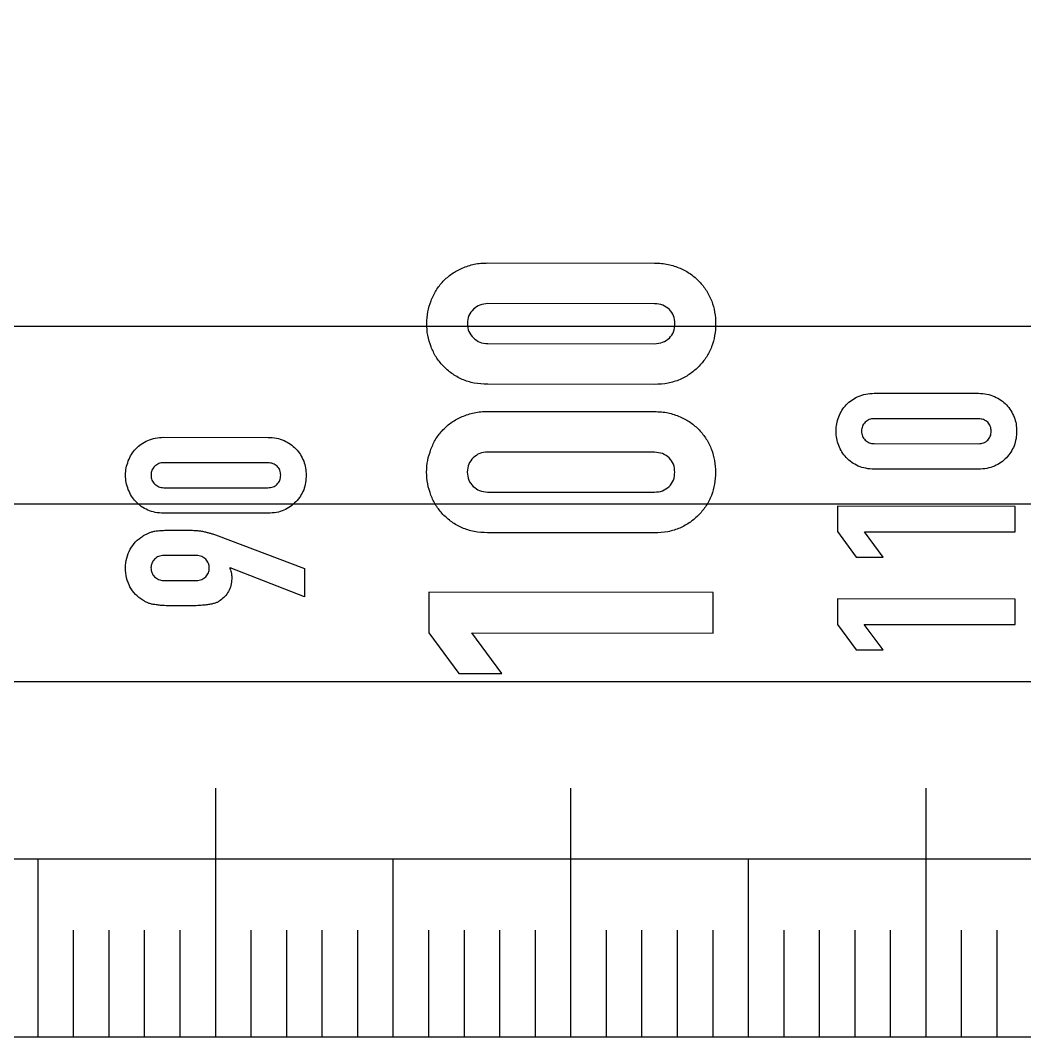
# Model space of a CAD drawing. Header units: millimetres. Extents: x 0 to 736, y 0 to 580.
# Drawn here: x 84.5 to 112.77, y 0 to 28.61 of the extents above; entities that cross this region are included whole.
import ezdxf

# ---------------------------------------------------------------- set-up
doc = ezdxf.new("R2010")
doc.units = ezdxf.units.MM
doc.layers.get('0').update_dxf_attribs({"linetype": 'CONTINUOUS'})

msp = doc.modelspace()

# ---------------------------------------------------------------- linework, layer by layer
for p, q in [((97.66, 21.783), (102.357, 21.779)), ((102.356, 20.633), (97.659, 20.637)), ((97.658, 19.513), (102.355, 19.509)), ((102.354, 18.363), (97.658, 18.367)), ((108.539, 18.114), (111.475, 18.112)), ((97.657, 17.603), (102.354, 17.599)), ((111.474, 17.396), (108.539, 17.398)), ((88.538, 16.875), (91.474, 16.872)), ((108.538, 16.696), (111.473, 16.693)), ((102.353, 16.453), (97.656, 16.457)), ((91.473, 16.156), (88.538, 16.158)), ((111.473, 15.977), (108.537, 15.979)), ((88.537, 15.456), (91.472, 15.454)), ((97.655, 15.333), (102.352, 15.33)), ((91.472, 14.738), (88.536, 14.74)), ((89.99, 14.128), (92.503, 13.185)), ((102.351, 14.184), (97.654, 14.187)), ((89.462, 13.545), (88.536, 13.546)), ((90.403, 13.201), (90.389, 13.186)), ((92.502, 12.384), (90.403, 13.201)), ((92.503, 13.185), (92.502, 12.384)), ((88.535, 12.844), (89.462, 12.843)), ((90, 0), (90, 7)), ((100, 0), (100, 7)), ((110, 0), (110, 7)), ((85, 0), (85, 5)), ((95, 0), (95, 5)), ((105, 0), (105, 5)), ((86, 0), (86, 3)), ((87, 0), (87, 3)), ((88, 0), (88, 3)), ((89, 0), (89, 3)), ((91, 0), (91, 3)), ((92, 0), (92, 3)), ((93, 0), (93, 3)), ((94, 0), (94, 3)), ((96, 0), (96, 3)), ((97, 0), (97, 3)), ((98, 0), (98, 3)), ((99, 0), (99, 3)), ((101, 0), (101, 3)), ((102, 0), (102, 3)), ((103, 0), (103, 3)), ((104, 0), (104, 3)), ((106, 0), (106, 3)), ((107, 0), (107, 3)), ((108, 0), (108, 3)), ((109, 0), (109, 3)), ((111, 0), (111, 3)), ((112, 0), (112, 3))]:
    msp.add_line(p, q)
for points in [[(334.863, 0), (0, 580), (0, 0)], [(326.203, 5), (5, 5), (5, 561.34)], [(317.543, 10), (10, 542.679), (10, 10)], [(308.882, 15), (15, 524.019), (15, 15)], [(300.222, 20), (20, 505.359), (20, 20)], [(108.262, 14.217), (112.504, 14.214), (112.504, 14.93), (107.504, 14.934), (107.504, 14.218), (108.03, 13.501), (108.788, 13.5)], [(97.214, 11.367), (104, 11.362), (104.001, 12.508), (96.001, 12.514), (96, 11.368), (96.842, 10.222), (98.056, 10.221)], [(108.26, 11.605), (112.502, 11.601), (112.502, 12.318), (107.502, 12.322), (107.502, 11.605), (108.028, 10.889), (108.786, 10.888)]]:
    msp.add_lwpolyline(points, close=True)
for points, knots in [([(96.941, 21.637), (97.052, 21.68), (97.284, 21.768), (97.531, 21.778), (97.66, 21.783)], [0, 0, 0, 0, 0.03544342, 0.0738198, 0.0738198, 0.0738198, 0.0738198]), ([(102.357, 21.779), (102.486, 21.774), (102.733, 21.764), (102.965, 21.675), (103.076, 21.632)], [0, 0, 0, 0, 0.03837635, 0.07381974, 0.07381974, 0.07381974, 0.07381974]), ([(96.401, 21.267), (96.481, 21.342), (96.642, 21.493), (96.84, 21.589), (96.941, 21.637)], [0, 0, 0, 0, 0.03247873, 0.06579218, 0.06579218, 0.06579218, 0.06579218]), ([(103.076, 21.632), (103.176, 21.584), (103.375, 21.487), (103.536, 21.336), (103.615, 21.261)], [0, 0, 0, 0, 0.03331348, 0.06579223, 0.06579223, 0.06579223, 0.06579223]), ([(96.064, 20.717), (96.106, 20.818), (96.189, 21.019), (96.331, 21.185), (96.401, 21.267)], [0, 0, 0, 0, 0.03266774, 0.06491735, 0.06491735, 0.06491735, 0.06491735]), ([(103.615, 21.261), (103.686, 21.179), (103.829, 21.012), (103.918, 20.812), (103.963, 20.71)], [0, 0, 0, 0, 0.03242164, 0.06546043, 0.06546043, 0.06546043, 0.06546043]), ([(95.94, 20.076), (95.945, 20.187), (95.955, 20.406), (96.028, 20.614), (96.064, 20.717)], [0, 0, 0, 0, 0.0330101, 0.06553862, 0.06553862, 0.06553862, 0.06553862]), ([(97.659, 20.637), (97.582, 20.631), (97.43, 20.62), (97.312, 20.526), (97.255, 20.48)], [0, 0, 0, 0, 0.02281343, 0.04431643, 0.04431643, 0.04431643, 0.04431643]), ([(102.772, 20.475), (102.711, 20.521), (102.589, 20.615), (102.435, 20.627), (102.356, 20.633)], [0, 0, 0, 0, 0.02221235, 0.04530247, 0.04530247, 0.04530247, 0.04530247]), ([(103.963, 20.71), (103.995, 20.607), (104.062, 20.399), (104.07, 20.18), (104.075, 20.07)], [0, 0, 0, 0, 0.03229849, 0.06528349, 0.06528349, 0.06528349, 0.06528349]), ([(97.255, 20.48), (97.206, 20.423), (97.105, 20.307), (97.092, 20.153), (97.086, 20.075)], [0, 0, 0, 0, 0.02197659, 0.0448401, 0.0448401, 0.0448401, 0.0448401]), ([(102.929, 20.071), (102.923, 20.149), (102.912, 20.3), (102.817, 20.418), (102.772, 20.475)], [0, 0, 0, 0, 0.02281341, 0.04431634, 0.04431634, 0.04431634, 0.04431634]), ([(96.063, 19.424), (96.027, 19.53), (95.955, 19.742), (95.945, 19.965), (95.94, 20.076)], [0, 0, 0, 0, 0.0333372, 0.06662693, 0.06662693, 0.06662693, 0.06662693]), ([(97.086, 20.075), (97.092, 19.997), (97.105, 19.844), (97.205, 19.728), (97.254, 19.671)], [0, 0, 0, 0, 0.02286351, 0.04484019, 0.04484019, 0.04484019, 0.04484019]), ([(102.771, 19.666), (102.817, 19.724), (102.911, 19.842), (102.923, 19.993), (102.929, 20.071)], [0, 0, 0, 0, 0.02150303, 0.04431644, 0.04431644, 0.04431644, 0.04431644]), ([(104.075, 20.07), (104.07, 19.958), (104.06, 19.736), (103.995, 19.524), (103.962, 19.418)], [0, 0, 0, 0, 0.0332649, 0.06637762, 0.06637762, 0.06637762, 0.06637762]), ([(97.254, 19.671), (97.311, 19.625), (97.429, 19.53), (97.581, 19.519), (97.658, 19.513)], [0, 0, 0, 0, 0.021503, 0.04431642, 0.04431642, 0.04431642, 0.04431642]), ([(102.355, 19.509), (102.434, 19.515), (102.588, 19.527), (102.711, 19.621), (102.771, 19.666)], [0, 0, 0, 0, 0.02309012, 0.04530244, 0.04530244, 0.04530244, 0.04530244]), ([(96.4, 18.885), (96.329, 18.966), (96.189, 19.129), (96.105, 19.326), (96.063, 19.424)], [0, 0, 0, 0, 0.0320274, 0.06393637, 0.06393637, 0.06393637, 0.06393637]), ([(103.962, 19.418), (103.916, 19.32), (103.826, 19.124), (103.684, 18.961), (103.613, 18.879)], [0, 0, 0, 0, 0.03228873, 0.06448935, 0.06448935, 0.06448935, 0.06448935]), ([(96.939, 18.502), (96.838, 18.554), (96.64, 18.656), (96.479, 18.81), (96.4, 18.885)], [0, 0, 0, 0, 0.03372656, 0.06638821, 0.06638821, 0.06638821, 0.06638821]), ([(103.613, 18.879), (103.533, 18.804), (103.372, 18.651), (103.174, 18.549), (103.073, 18.498)], [0, 0, 0, 0, 0.03266167, 0.06638826, 0.06638826, 0.06638826, 0.06638826]), ([(97.658, 18.367), (97.529, 18.372), (97.282, 18.381), (97.05, 18.463), (96.939, 18.502)], [0, 0, 0, 0, 0.03835068, 0.07354275, 0.07354275, 0.07354275, 0.07354275]), ([(103.073, 18.498), (102.962, 18.458), (102.729, 18.376), (102.483, 18.368), (102.354, 18.363)], [0, 0, 0, 0, 0.03519209, 0.07354268, 0.07354268, 0.07354268, 0.07354268]), ([(108.09, 18.023), (108.159, 18.05), (108.304, 18.105), (108.459, 18.111), (108.539, 18.114)], [0, 0, 0, 0, 0.02215211, 0.04613734, 0.04613734, 0.04613734, 0.04613734]), ([(111.475, 18.112), (111.555, 18.109), (111.71, 18.102), (111.855, 18.047), (111.924, 18.02)], [0, 0, 0, 0, 0.02398523, 0.04613736, 0.04613736, 0.04613736, 0.04613736]), ([(107.541, 17.448), (107.568, 17.511), (107.62, 17.637), (107.708, 17.74), (107.752, 17.792)], [0, 0, 0, 0, 0.02041731, 0.04057331, 0.04057331, 0.04057331, 0.04057331]), ([(107.752, 17.792), (107.802, 17.838), (107.902, 17.933), (108.027, 17.993), (108.09, 18.023)], [0, 0, 0, 0, 0.02029925, 0.04112017, 0.04112017, 0.04112017, 0.04112017]), ([(111.924, 18.02), (111.987, 17.99), (112.111, 17.93), (112.211, 17.835), (112.261, 17.788)], [0, 0, 0, 0, 0.02082092, 0.04112014, 0.04112014, 0.04112014, 0.04112014]), ([(112.261, 17.788), (112.305, 17.737), (112.394, 17.633), (112.45, 17.507), (112.478, 17.444)], [0, 0, 0, 0, 0.02026349, 0.04091276, 0.04091276, 0.04091276, 0.04091276]), ([(96.398, 17.087), (96.477, 17.162), (96.638, 17.313), (96.837, 17.409), (96.938, 17.457)], [0, 0, 0, 0, 0.03247873, 0.06579218, 0.06579218, 0.06579218, 0.06579218]), ([(96.938, 17.457), (97.049, 17.5), (97.28, 17.589), (97.528, 17.598), (97.657, 17.603)], [0, 0, 0, 0, 0.0354434, 0.07381979, 0.07381979, 0.07381979, 0.07381979]), ([(102.354, 17.599), (102.482, 17.594), (102.73, 17.584), (102.961, 17.495), (103.073, 17.453)], [0, 0, 0, 0, 0.03837636, 0.07381973, 0.07381973, 0.07381973, 0.07381973]), ([(103.073, 17.453), (103.173, 17.404), (103.372, 17.308), (103.532, 17.156), (103.612, 17.081)], [0, 0, 0, 0, 0.03331348, 0.06579223, 0.06579223, 0.06579223, 0.06579223]), ([(107.464, 17.048), (107.467, 17.117), (107.473, 17.254), (107.519, 17.384), (107.541, 17.448)], [0, 0, 0, 0, 0.0206313, 0.04096164, 0.04096164, 0.04096164, 0.04096164]), ([(108.286, 17.3), (108.255, 17.264), (108.192, 17.192), (108.184, 17.096), (108.18, 17.047)], [0, 0, 0, 0, 0.01373545, 0.02802508, 0.02802508, 0.02802508, 0.02802508]), ([(108.539, 17.398), (108.49, 17.394), (108.395, 17.387), (108.322, 17.328), (108.286, 17.3)], [0, 0, 0, 0, 0.01425839, 0.02769774, 0.02769774, 0.02769774, 0.02769774]), ([(111.734, 17.297), (111.696, 17.326), (111.619, 17.384), (111.523, 17.392), (111.474, 17.396)], [0, 0, 0, 0, 0.01388274, 0.02831408, 0.02831408, 0.02831408, 0.02831408]), ([(111.832, 17.044), (111.828, 17.093), (111.821, 17.187), (111.762, 17.261), (111.734, 17.297)], [0, 0, 0, 0, 0.01425839, 0.02769774, 0.02769774, 0.02769774, 0.02769774]), ([(112.478, 17.444), (112.499, 17.379), (112.54, 17.249), (112.545, 17.113), (112.548, 17.044)], [0, 0, 0, 0, 0.02018659, 0.04080219, 0.04080219, 0.04080219, 0.04080219]), ([(96.061, 16.537), (96.103, 16.638), (96.186, 16.839), (96.328, 17.005), (96.398, 17.087)], [0, 0, 0, 0, 0.03266774, 0.06491735, 0.06491735, 0.06491735, 0.06491735]), ([(103.612, 17.081), (103.682, 16.999), (103.825, 16.832), (103.914, 16.632), (103.959, 16.531)], [0, 0, 0, 0, 0.03242164, 0.06546043, 0.06546043, 0.06546043, 0.06546043]), ([(107.541, 16.64), (107.518, 16.706), (107.473, 16.839), (107.467, 16.978), (107.464, 17.048)], [0, 0, 0, 0, 0.02083571, 0.04164184, 0.04164184, 0.04164184, 0.04164184]), ([(108.18, 17.047), (108.184, 16.998), (108.192, 16.903), (108.255, 16.83), (108.285, 16.794)], [0, 0, 0, 0, 0.01428969, 0.02802509, 0.02802509, 0.02802509, 0.02802509]), ([(111.733, 16.791), (111.762, 16.827), (111.821, 16.901), (111.828, 16.996), (111.832, 17.044)], [0, 0, 0, 0, 0.01343932, 0.02769776, 0.02769776, 0.02769776, 0.02769776]), ([(112.548, 17.044), (112.545, 16.974), (112.539, 16.835), (112.498, 16.703), (112.478, 16.636)], [0, 0, 0, 0, 0.02079057, 0.04148602, 0.04148602, 0.04148602, 0.04148602]), ([(87.751, 16.552), (87.801, 16.599), (87.901, 16.694), (88.026, 16.753), (88.089, 16.784)], [0, 0, 0, 0, 0.02029925, 0.04112017, 0.04112017, 0.04112017, 0.04112017]), ([(88.089, 16.784), (88.158, 16.81), (88.303, 16.866), (88.458, 16.872), (88.538, 16.875)], [0, 0, 0, 0, 0.02215209, 0.04613732, 0.04613732, 0.04613732, 0.04613732]), ([(91.474, 16.872), (91.554, 16.869), (91.709, 16.863), (91.854, 16.807), (91.923, 16.781)], [0, 0, 0, 0, 0.02398523, 0.04613736, 0.04613736, 0.04613736, 0.04613736]), ([(91.923, 16.781), (91.986, 16.75), (92.11, 16.69), (92.21, 16.596), (92.26, 16.549)], [0, 0, 0, 0, 0.02082094, 0.04112013, 0.04112013, 0.04112013, 0.04112013]), ([(107.751, 16.303), (107.707, 16.354), (107.62, 16.456), (107.567, 16.579), (107.541, 16.64)], [0, 0, 0, 0, 0.02001715, 0.03996019, 0.03996019, 0.03996019, 0.03996019]), ([(108.285, 16.794), (108.321, 16.766), (108.395, 16.706), (108.489, 16.699), (108.538, 16.696)], [0, 0, 0, 0, 0.01343938, 0.02769777, 0.02769777, 0.02769777, 0.02769777]), ([(111.473, 16.693), (111.523, 16.697), (111.619, 16.704), (111.696, 16.763), (111.733, 16.791)], [0, 0, 0, 0, 0.01443138, 0.02831409, 0.02831409, 0.02831409, 0.02831409]), ([(112.478, 16.636), (112.449, 16.575), (112.392, 16.452), (112.304, 16.35), (112.26, 16.299)], [0, 0, 0, 0, 0.02018047, 0.04030583, 0.04030583, 0.04030583, 0.04030583]), ([(87.54, 16.208), (87.567, 16.272), (87.619, 16.398), (87.707, 16.501), (87.751, 16.552)], [0, 0, 0, 0, 0.02041731, 0.04057331, 0.04057331, 0.04057331, 0.04057331]), ([(92.26, 16.549), (92.304, 16.497), (92.393, 16.393), (92.449, 16.268), (92.477, 16.204)], [0, 0, 0, 0, 0.02026358, 0.04091275, 0.04091275, 0.04091275, 0.04091275]), ([(95.936, 15.896), (95.942, 16.007), (95.952, 16.227), (96.024, 16.434), (96.061, 16.537)], [0, 0, 0, 0, 0.0330101, 0.06553862, 0.06553862, 0.06553862, 0.06553862]), ([(97.656, 16.457), (97.578, 16.451), (97.427, 16.44), (97.309, 16.346), (97.251, 16.3)], [0, 0, 0, 0, 0.02281343, 0.04431639, 0.04431639, 0.04431639, 0.04431639]), ([(102.768, 16.296), (102.708, 16.341), (102.585, 16.435), (102.431, 16.447), (102.353, 16.453)], [0, 0, 0, 0, 0.02221232, 0.04530244, 0.04530244, 0.04530244, 0.04530244]), ([(103.959, 16.531), (103.992, 16.427), (104.058, 16.219), (104.067, 16), (104.071, 15.89)], [0, 0, 0, 0, 0.03229849, 0.06528349, 0.06528349, 0.06528349, 0.06528349]), ([(87.463, 15.808), (87.466, 15.877), (87.472, 16.015), (87.518, 16.144), (87.54, 16.208)], [0, 0, 0, 0, 0.0206313, 0.04096164, 0.04096164, 0.04096164, 0.04096164]), ([(88.285, 16.06), (88.254, 16.025), (88.191, 15.952), (88.183, 15.856), (88.179, 15.808)], [0, 0, 0, 0, 0.01373545, 0.02802508, 0.02802508, 0.02802508, 0.02802508]), ([(88.538, 16.158), (88.489, 16.155), (88.394, 16.148), (88.321, 16.089), (88.285, 16.06)], [0, 0, 0, 0, 0.01425838, 0.02769777, 0.02769777, 0.02769777, 0.02769777]), ([(91.733, 16.058), (91.695, 16.086), (91.618, 16.145), (91.522, 16.152), (91.473, 16.156)], [0, 0, 0, 0, 0.01388274, 0.02831408, 0.02831408, 0.02831408, 0.02831408]), ([(91.831, 15.805), (91.827, 15.853), (91.82, 15.948), (91.761, 16.022), (91.733, 16.058)], [0, 0, 0, 0, 0.01425839, 0.02769774, 0.02769774, 0.02769774, 0.02769774]), ([(92.477, 16.204), (92.498, 16.14), (92.539, 16.01), (92.544, 15.873), (92.547, 15.804)], [0, 0, 0, 0, 0.02018659, 0.04080219, 0.04080219, 0.04080219, 0.04080219]), ([(97.251, 16.3), (97.202, 16.243), (97.102, 16.127), (97.089, 15.974), (97.083, 15.896)], [0, 0, 0, 0, 0.02197664, 0.04484015, 0.04484015, 0.04484015, 0.04484015]), ([(102.925, 15.891), (102.92, 15.969), (102.909, 16.12), (102.814, 16.238), (102.768, 16.296)], [0, 0, 0, 0, 0.02281341, 0.04431639, 0.04431639, 0.04431639, 0.04431639]), ([(108.088, 16.064), (108.025, 16.096), (107.902, 16.16), (107.801, 16.256), (107.751, 16.303)], [0, 0, 0, 0, 0.02107911, 0.04149265, 0.04149265, 0.04149265, 0.04149265]), ([(108.537, 15.979), (108.457, 15.982), (108.303, 15.988), (108.158, 16.039), (108.088, 16.064)], [0, 0, 0, 0, 0.02396916, 0.04596419, 0.04596419, 0.04596419, 0.04596419]), ([(111.922, 16.061), (111.853, 16.036), (111.707, 15.985), (111.553, 15.98), (111.473, 15.977)], [0, 0, 0, 0, 0.02199503, 0.04596422, 0.04596422, 0.04596422, 0.04596422]), ([(112.26, 16.299), (112.21, 16.252), (112.109, 16.157), (111.985, 16.093), (111.922, 16.061)], [0, 0, 0, 0, 0.02041357, 0.04149264, 0.04149264, 0.04149264, 0.04149264]), ([(87.54, 15.401), (87.517, 15.467), (87.472, 15.599), (87.466, 15.739), (87.463, 15.808)], [0, 0, 0, 0, 0.02083571, 0.04164184, 0.04164184, 0.04164184, 0.04164184]), ([(88.179, 15.808), (88.183, 15.759), (88.191, 15.663), (88.254, 15.59), (88.284, 15.555)], [0, 0, 0, 0, 0.01428969, 0.02802509, 0.02802509, 0.02802509, 0.02802509]), ([(91.732, 15.552), (91.761, 15.588), (91.82, 15.662), (91.827, 15.756), (91.831, 15.805)], [0, 0, 0, 0, 0.01343942, 0.02769774, 0.02769774, 0.02769774, 0.02769774]), ([(92.547, 15.804), (92.544, 15.735), (92.538, 15.596), (92.497, 15.463), (92.477, 15.397)], [0, 0, 0, 0, 0.02079057, 0.04148602, 0.04148602, 0.04148602, 0.04148602]), ([(96.06, 15.245), (96.024, 15.351), (95.952, 15.562), (95.942, 15.785), (95.936, 15.896)], [0, 0, 0, 0, 0.0333372, 0.06662693, 0.06662693, 0.06662693, 0.06662693]), ([(97.083, 15.896), (97.089, 15.817), (97.101, 15.664), (97.202, 15.548), (97.251, 15.491)], [0, 0, 0, 0, 0.02286351, 0.04484015, 0.04484015, 0.04484015, 0.04484015]), ([(102.768, 15.487), (102.814, 15.544), (102.908, 15.662), (102.919, 15.813), (102.925, 15.891)], [0, 0, 0, 0, 0.02150298, 0.04431639, 0.04431639, 0.04431639, 0.04431639]), ([(104.071, 15.89), (104.067, 15.779), (104.057, 15.557), (103.991, 15.344), (103.958, 15.238)], [0, 0, 0, 0, 0.0332649, 0.06637762, 0.06637762, 0.06637762, 0.06637762]), ([(88.284, 15.555), (88.32, 15.526), (88.394, 15.467), (88.488, 15.46), (88.537, 15.456)], [0, 0, 0, 0, 0.01343938, 0.02769777, 0.02769777, 0.02769777, 0.02769777]), ([(91.472, 15.454), (91.522, 15.458), (91.618, 15.465), (91.695, 15.523), (91.732, 15.552)], [0, 0, 0, 0, 0.01443138, 0.02831409, 0.02831409, 0.02831409, 0.02831409]), ([(97.251, 15.491), (97.308, 15.445), (97.426, 15.35), (97.577, 15.339), (97.655, 15.333)], [0, 0, 0, 0, 0.02150298, 0.04431641, 0.04431641, 0.04431641, 0.04431641]), ([(102.352, 15.33), (102.43, 15.336), (102.584, 15.347), (102.707, 15.441), (102.768, 15.487)], [0, 0, 0, 0, 0.02309012, 0.04530244, 0.04530244, 0.04530244, 0.04530244]), ([(87.75, 15.064), (87.706, 15.114), (87.619, 15.216), (87.566, 15.339), (87.54, 15.401)], [0, 0, 0, 0, 0.02001715, 0.03996019, 0.03996019, 0.03996019, 0.03996019]), ([(92.477, 15.397), (92.448, 15.336), (92.391, 15.213), (92.303, 15.111), (92.259, 15.06)], [0, 0, 0, 0, 0.02018042, 0.04030582, 0.04030582, 0.04030582, 0.04030582]), ([(96.396, 14.705), (96.326, 14.787), (96.186, 14.949), (96.102, 15.146), (96.06, 15.245)], [0, 0, 0, 0, 0.03202745, 0.06393636, 0.06393636, 0.06393636, 0.06393636]), ([(103.958, 15.238), (103.913, 15.14), (103.822, 14.944), (103.68, 14.781), (103.61, 14.699)], [0, 0, 0, 0, 0.03228868, 0.06448935, 0.06448935, 0.06448935, 0.06448935]), ([(88.087, 14.825), (88.024, 14.857), (87.901, 14.921), (87.8, 15.017), (87.75, 15.064)], [0, 0, 0, 0, 0.02107914, 0.04149268, 0.04149268, 0.04149268, 0.04149268]), ([(92.259, 15.06), (92.209, 15.013), (92.108, 14.917), (91.984, 14.854), (91.921, 14.822)], [0, 0, 0, 0, 0.02041353, 0.04149266, 0.04149266, 0.04149266, 0.04149266]), ([(88.536, 14.74), (88.456, 14.743), (88.302, 14.748), (88.157, 14.8), (88.087, 14.825)], [0, 0, 0, 0, 0.02396916, 0.04596417, 0.04596417, 0.04596417, 0.04596417]), ([(91.921, 14.822), (91.852, 14.797), (91.706, 14.746), (91.552, 14.74), (91.472, 14.738)], [0, 0, 0, 0, 0.02199501, 0.0459642, 0.0459642, 0.0459642, 0.0459642]), ([(96.935, 14.323), (96.835, 14.375), (96.637, 14.477), (96.476, 14.63), (96.396, 14.705)], [0, 0, 0, 0, 0.03372656, 0.06638821, 0.06638821, 0.06638821, 0.06638821]), ([(103.61, 14.699), (103.53, 14.624), (103.369, 14.471), (103.171, 14.369), (103.07, 14.318)], [0, 0, 0, 0, 0.03266167, 0.06638826, 0.06638826, 0.06638826, 0.06638826]), ([(97.654, 14.187), (97.526, 14.192), (97.279, 14.201), (97.046, 14.283), (96.935, 14.323)], [0, 0, 0, 0, 0.03835068, 0.07354274, 0.07354274, 0.07354274, 0.07354274]), ([(103.07, 14.318), (102.959, 14.279), (102.726, 14.197), (102.479, 14.188), (102.351, 14.184)], [0, 0, 0, 0, 0.03519209, 0.07354268, 0.07354268, 0.07354268, 0.07354268]), ([(87.595, 13.722), (87.641, 13.796), (87.734, 13.943), (87.875, 14.044), (87.946, 14.094)], [0, 0, 0, 0, 0.0257765, 0.05160556, 0.05160556, 0.05160556, 0.05160556]), ([(87.946, 14.094), (87.973, 14.11), (88.026, 14.14), (88.081, 14.166), (88.108, 14.178)], [0, 0, 0, 0, 0.00942984, 0.01822371, 0.01822371, 0.01822371, 0.01822371]), ([(88.108, 14.178), (88.136, 14.19), (88.195, 14.214), (88.257, 14.227), (88.29, 14.235)], [0, 0, 0, 0, 0.00900001, 0.01913404, 0.01913404, 0.01913404, 0.01913404]), ([(88.29, 14.235), (88.332, 14.239), (88.423, 14.249), (88.514, 14.253), (88.564, 14.255)], [0, 0, 0, 0, 0.01252533, 0.02747388, 0.02747388, 0.02747388, 0.02747388]), ([(88.564, 14.255), (88.623, 14.257), (88.757, 14.262), (88.89, 14.262), (88.964, 14.262)], [0, 0, 0, 0, 0.01773956, 0.04003661, 0.04003661, 0.04003661, 0.04003661]), ([(88.964, 14.262), (89.035, 14.262), (89.164, 14.261), (89.293, 14.257), (89.351, 14.255)], [0, 0, 0, 0, 0.0212437, 0.0386323, 0.0386323, 0.0386323, 0.0386323]), ([(89.351, 14.255), (89.396, 14.252), (89.481, 14.248), (89.565, 14.238), (89.603, 14.233)], [0, 0, 0, 0, 0.01372195, 0.02537399, 0.02537399, 0.02537399, 0.02537399]), ([(89.603, 14.233), (89.639, 14.226), (89.708, 14.213), (89.775, 14.193), (89.807, 14.184)], [0, 0, 0, 0, 0.01094975, 0.02095834, 0.02095834, 0.02095834, 0.02095834]), ([(89.807, 14.184), (89.836, 14.176), (89.898, 14.16), (89.958, 14.139), (89.99, 14.128)], [0, 0, 0, 0, 0.0091157, 0.01910885, 0.01910885, 0.01910885, 0.01910885]), ([(87.461, 13.196), (87.466, 13.29), (87.476, 13.475), (87.556, 13.641), (87.595, 13.722)], [0, 0, 0, 0, 0.02811291, 0.05481332, 0.05481332, 0.05481332, 0.05481332]), ([(88.536, 13.546), (88.485, 13.542), (88.387, 13.535), (88.312, 13.472), (88.276, 13.441)], [0, 0, 0, 0, 0.01480769, 0.02868708, 0.02868708, 0.02868708, 0.02868708]), ([(89.722, 13.44), (89.686, 13.471), (89.611, 13.534), (89.513, 13.542), (89.462, 13.545)], [0, 0, 0, 0, 0.01387941, 0.02868709, 0.02868709, 0.02868709, 0.02868709]), ([(87.587, 12.662), (87.55, 12.745), (87.475, 12.915), (87.465, 13.101), (87.461, 13.196)], [0, 0, 0, 0, 0.02700001, 0.05526708, 0.05526708, 0.05526708, 0.05526708]), ([(88.276, 13.441), (88.247, 13.405), (88.19, 13.332), (88.181, 13.241), (88.177, 13.195)], [0, 0, 0, 0, 0.01358649, 0.02698104, 0.02698104, 0.02698104, 0.02698104]), ([(88.177, 13.195), (88.181, 13.15), (88.19, 13.058), (88.247, 12.986), (88.275, 12.949)], [0, 0, 0, 0, 0.01339458, 0.02698107, 0.02698107, 0.02698107, 0.02698107]), ([(89.82, 13.194), (89.816, 13.239), (89.808, 13.331), (89.751, 13.403), (89.722, 13.44)], [0, 0, 0, 0, 0.01339458, 0.02698104, 0.02698104, 0.02698104, 0.02698104]), ([(89.722, 12.948), (89.751, 12.985), (89.808, 13.057), (89.816, 13.148), (89.82, 13.194)], [0, 0, 0, 0, 0.01358649, 0.02698107, 0.02698107, 0.02698107, 0.02698107]), ([(90.389, 13.186), (90.399, 13.172), (90.421, 13.137), (90.432, 13.097), (90.438, 13.074)], [0, 0, 0, 0, 0.00526976, 0.01232072, 0.01232072, 0.01232072, 0.01232072]), ([(88.275, 12.949), (88.311, 12.919), (88.386, 12.855), (88.484, 12.848), (88.535, 12.844)], [0, 0, 0, 0, 0.01387937, 0.02868706, 0.02868706, 0.02868706, 0.02868706]), ([(89.462, 12.843), (89.513, 12.847), (89.611, 12.854), (89.686, 12.918), (89.722, 12.948)], [0, 0, 0, 0, 0.01480768, 0.02868706, 0.02868706, 0.02868706, 0.02868706]), ([(90.452, 12.884), (90.448, 12.823), (90.441, 12.7), (90.387, 12.589), (90.361, 12.533)], [0, 0, 0, 0, 0.01840055, 0.03659216, 0.03659216, 0.03659216, 0.03659216]), ([(90.438, 13.074), (90.442, 13.047), (90.452, 12.984), (90.452, 12.92), (90.452, 12.884)], [0, 0, 0, 0, 0.0083184, 0.01903338, 0.01903338, 0.01903338, 0.01903338]), ([(87.945, 12.29), (87.872, 12.34), (87.728, 12.44), (87.634, 12.588), (87.587, 12.662)], [0, 0, 0, 0, 0.02623929, 0.05211902, 0.05211902, 0.05211902, 0.05211902]), ([(90.361, 12.533), (90.329, 12.483), (90.267, 12.385), (90.174, 12.315), (90.129, 12.281)], [0, 0, 0, 0, 0.01773523, 0.03454979, 0.03454979, 0.03454979, 0.03454979]), ([(88.106, 12.205), (88.08, 12.218), (88.025, 12.244), (87.972, 12.274), (87.945, 12.29)], [0, 0, 0, 0, 0.00879387, 0.01822369, 0.01822369, 0.01822369, 0.01822369]), ([(88.289, 12.163), (88.256, 12.168), (88.194, 12.177), (88.134, 12.196), (88.106, 12.205)], [0, 0, 0, 0, 0.00998697, 0.01876507, 0.01876507, 0.01876507, 0.01876507]), ([(88.562, 12.135), (88.513, 12.137), (88.421, 12.142), (88.33, 12.156), (88.289, 12.163)], [0, 0, 0, 0, 0.01495989, 0.02754781, 0.02754781, 0.02754781, 0.02754781]), ([(88.963, 12.127), (88.888, 12.127), (88.755, 12.128), (88.622, 12.132), (88.562, 12.135)], [0, 0, 0, 0, 0.02229705, 0.04003661, 0.04003661, 0.04003661, 0.04003661]), ([(89.454, 12.134), (89.381, 12.132), (89.217, 12.127), (89.053, 12.127), (88.963, 12.127)], [0, 0, 0, 0, 0.02212707, 0.04916416, 0.04916416, 0.04916416, 0.04916416]), ([(89.77, 12.162), (89.723, 12.155), (89.618, 12.141), (89.512, 12.136), (89.454, 12.134)], [0, 0, 0, 0, 0.01432845, 0.03174095, 0.03174095, 0.03174095, 0.03174095]), ([(89.981, 12.204), (89.95, 12.195), (89.881, 12.175), (89.809, 12.166), (89.77, 12.162)], [0, 0, 0, 0, 0.00979376, 0.02151312, 0.02151312, 0.02151312, 0.02151312]), ([(90.129, 12.281), (90.105, 12.265), (90.058, 12.235), (90.007, 12.214), (89.981, 12.204)], [0, 0, 0, 0, 0.0084306, 0.01668387, 0.01668387, 0.01668387, 0.01668387])]:
    msp.add_open_spline(points, degree=3, knots=knots)

doc.saveas('drawing.dxf')
